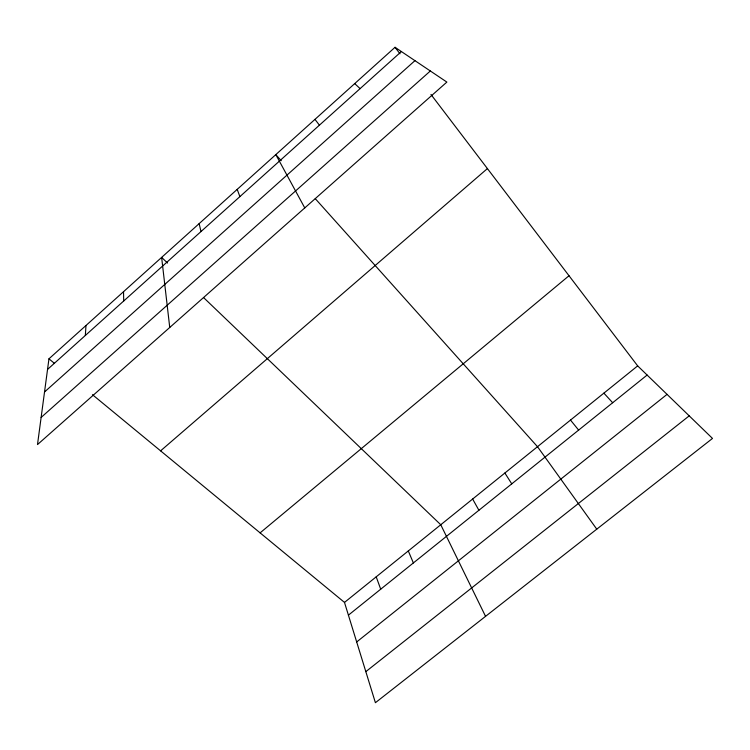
<?xml version="1.0" encoding="UTF-8"?>
<svg xmlns="http://www.w3.org/2000/svg" width="750" height="750" viewBox="0 0 750 750"><rect width="100%" height="100%" fill="white"/><g stroke="black" fill="none" stroke-linecap="round" stroke-linejoin="round"><path stroke-width="1.12" d="M85.341 335.456L85.978 325.509M48.956 358.828L37.5 444.581L446.869 82.078L395.044 47.297L48.956 358.828L54.281 363.225M47.541 369.422L401.372 51.553M44.522 391.997L414.938 60.656M41.128 417.441L430.331 70.987M160.594 450.844L487.406 168.591M260.109 532.866L569.016 275.738M344.494 602.419L637.669 365.887L712.5 438.431L375.403 702.703L344.494 602.419L92.447 394.678M348.422 615.15L647.119 375.047M356.681 641.962L667.05 394.369M365.831 671.644L689.212 415.856M354.713 83.597L360.094 88.631M167.531 263.044L161.634 257.4L169.744 327.469M203.691 297.684L440.766 524.756L485.55 616.35M603.891 393.15L612.666 402.731M281.231 160.678L275.812 154.622L304.762 207.909M315.272 198.666L537.506 446.709L596.766 529.163M570.506 420.084L578.634 430.097M314.972 119.372L319.425 125.166M395.044 47.297L399.975 53.775M430.959 94.463L637.669 365.887M504.881 473.025L511.753 483.853M472.641 499.031L478.903 510.262M408.3 550.941L413.372 562.941M237.206 189.375L239.887 196.631M376.209 576.834L380.709 589.2M199.153 223.631L200.981 231.581M123.534 291.703L123.703 301.003"/></g></svg>
